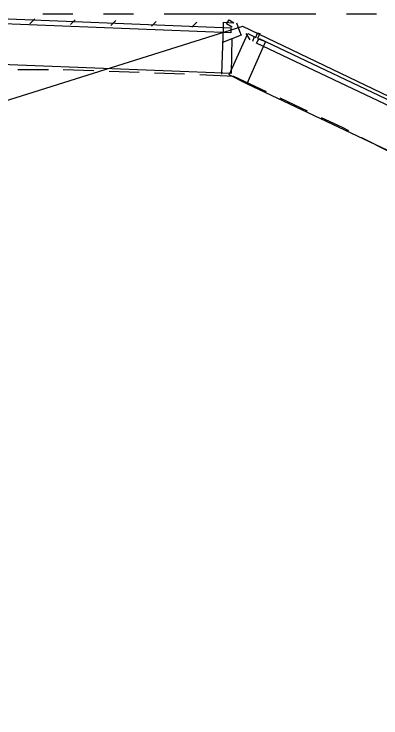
# Model space of a CAD drawing. Header units: feet. Extents: x -84 to 198, y -22 to 181.
# Drawn here: x 93.01 to 99.05, y 148.67 to 160.26 of the extents above; entities that cross this region are included whole.
import ezdxf

# ---------------------------------------------------------------- set-up
doc = ezdxf.new("R2010")
doc.units = ezdxf.units.FT
doc.layers.add('A-LINEA', color=7, linetype='CONTINUOUS')

msp = doc.modelspace()

# ---------------------------------------------------------------- linework, layer by layer
at = {"layer": 'A-LINEA'}
for p, q in [((93.2667, 160.0978), (93.3467, 160.1778)), ((93.9733, 160.2578), (93.48, 160.2578)), ((94.9733, 160.2578), (94.48, 160.2578)), ((97.9733, 160.2578), (95.48, 160.2578)), ((98.9733, 160.2578), (98.48, 160.2578)), ((93.9333, 160.0844), (94.0133, 160.1644)), ((94.6, 160.0711), (94.68, 160.1511)), ((95.2667, 160.0578), (95.3467, 160.1378)), ((95.9333, 160.0444), (96.0133, 160.1244)), ((96.5467, 160.1644), (96.6267, 160.1111)), ((99.7546, 158.6201), (96.7741, 160.0558)), ((96.7676, 160.0506), (36.6895, 141.2395)), ((96.8933, 159.8311), (96.8267, 159.9378)), ((96.96, 159.8844), (96.9333, 159.8044)), ((93.5733, 159.3378), (93.0667, 159.3378)), ((94.32, 159.3244), (93.8133, 159.3378)), ((95.0667, 159.2978), (94.5733, 159.3111)), ((95.8133, 159.2711), (95.32, 159.2844)), ((96.6267, 159.2311), (96.0667, 159.2578)), ((97.16, 158.9778), (96.6267, 159.2311)), ((99.2667, 157.9644), (96.84, 159.1111)), ((97.84, 158.6578), (97.3867, 158.8711)), ((99.1867, 157.9911), (98.7333, 158.2178))]:
    msp.add_line(p, q, dxfattribs=at)
for points in [[(92.1333, 160.2178), (92.2267, 160.2044), (96.5733, 160.0311), (96.5733, 159.9511)], [(96.5733, 159.9511), (92.1333, 160.1244), (92.1333, 160.2044)], [(96.4267, 159.2711), (96.4533, 160.0444), (96.4533, 160.1244), (96.6267, 160.1111)], [(96.6667, 160.1111), (96.72, 159.9778), (96.7467, 159.9111), (96.44, 159.7911)], [(96.6, 160.0444), (96.5067, 160.0978), (96.5467, 160.1644)], [(96.8533, 159.9378), (96.9867, 159.8711), (97.0133, 159.9511), (97.0533, 159.9378), (97.0133, 159.8578), (97.1467, 159.8044), (96.84, 159.1111), (96.5467, 159.2578), (96.8533, 159.9378)], [(92.08, 159.4578), (96.5867, 159.2844), (96.6, 159.8578)], [(99.5333, 158.5778), (97, 159.7778), (97.04, 159.8578), (99.56, 158.6578), (99.5333, 158.5778)], [(98.52, 158.3378), (98.4133, 158.3911), (98.0667, 158.5511)]]:
    msp.add_lwpolyline(points, dxfattribs=at)

doc.saveas('drawing.dxf')
